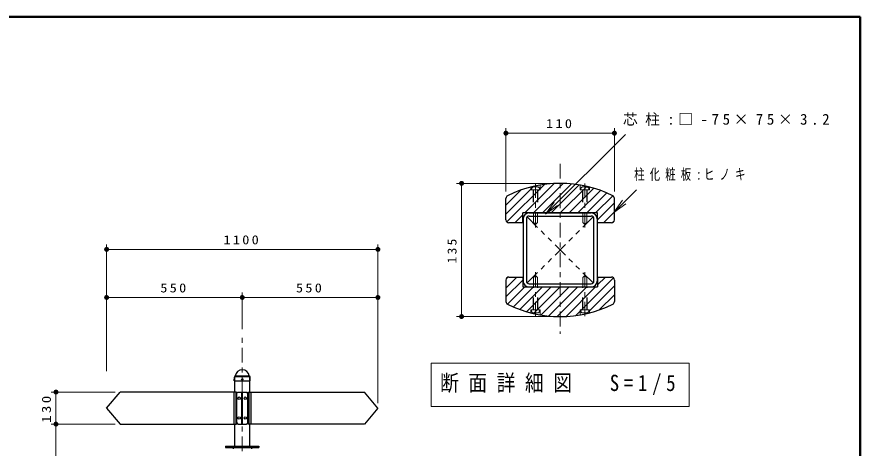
# Model space of a CAD drawing. Units: millimetres on the paper, scale 1:20, with parts at other scales. Extents: x -365 to 0, y 0 to 257.
# Drawn here: x -171 to 0, y 169.6 to 257 of the extents above; entities that cross this region are included whole.
import ezdxf

# ---------------------------------------------------------------- set-up
doc = ezdxf.new("R2010")
doc.units = ezdxf.units.MM
for name, pattern in [('USER1', [4.5, 2.5, -2]), ('USER2', [6, 3, -1, 1, -1]), ('USER3', [8, 3, -1, 1, -1, 1, -1])]:
    doc.linetypes.add(name, pattern=pattern)
for name, color, linetype, lineweight in [('1_20', 7, 'Continuous', 25), ('1_5', 7, 'Continuous', 13), ('NAKAMURA図枠', 7, 'Continuous', 13)]:
    doc.layers.add(name, color=color, linetype=linetype, lineweight=lineweight)
doc.styles.add('ＭＳ ゴシック', font='')
doc.styles.get('ＭＳ ゴシック').set_extended_font_data('MS Gothic')

# ---------------------------------------------------------------- blocks, each defined once
blk = doc.blocks.new('filled_dot')
at = {"color": 0, "linetype": 'Continuous', "lineweight": -2, "const_width": 1.25}
blk.add_lwpolyline([(-0.625, 0, 1), (0.625, 0, 1)], format="xyb", close=True, dxfattribs=at)
blk = doc.blocks.new('open_arrow')
at = {"color": 0, "linetype": 'Continuous', "lineweight": -2}
blk.add_lwpolyline([(7.5, 1.25), (0, 0), (7.5, -1.25)], dxfattribs=at)

msp = doc.modelspace()

# ---------------------------------------------------------------- linework, layer by layer
at = {"layer": '1_20', "lineweight": 13}
for p, q in [((-152.831, 201.116), (-152.831, 210.861)), ((-97.806, 201.116), (-97.806, 210.861)), ((-152.831, 209.861), (-97.806, 209.861)), ((-152.831, 185.192), (-152.831, 201.116)), ((-152.831, 200.116), (-125.319, 200.116)), ((-125.319, 193.703), (-125.319, 201.116)), ((-125.319, 193.703), (-125.319, 201.116)), ((-125.319, 200.116), (-97.806, 200.116)), ((-97.806, 178.692), (-97.806, 201.116)), ((-151.081, 180.942), (-164.101, 180.942)), ((-163.101, 174.442), (-163.101, 180.942)), ((-151.081, 174.442), (-164.101, 174.442)), ((-163.101, 69.452), (-163.101, 174.442))]:
    msp.add_line(p, q, dxfattribs=at)
at = {"layer": '1_20', "linetype": 'USER2', "lineweight": 13}
msp.add_line((-125.319, 66.928), (-125.319, 192.703), dxfattribs=at)
at = {"layer": '1_20', "color": 2}
for p, q in [((-126.928, 183.243), (-126.908, 183.969)), ((-126.928, 183.243), (-126.89, 183.203)), ((-126.89, 183.203), (-123.747, 183.203)), ((-126.847, 184.114), (-126.779, 184.181)), ((-123.791, 184.114), (-123.858, 184.181)), ((-123.709, 183.243), (-123.747, 183.203)), ((-123.709, 183.243), (-123.729, 183.969))]:
    msp.add_line(p, q, dxfattribs=at)
at = {"layer": '1_20', "color": 2, "lineweight": 13}
for p, q in [((-126.845, 184.028), (-123.792, 184.028)), ((-126.71, 184.202), (-123.928, 184.202))]:
    msp.add_line(p, q, dxfattribs=at)
at = {"layer": '1_20', "color": 2, "linetype": 'USER1', "lineweight": 13}
msp.add_line((-126.831, 184.002), (-123.806, 184.002), dxfattribs=at)
at = {"layer": '1_20'}
for p, q in [((-126.831, 180.942), (-126.831, 184.002)), ((-123.806, 180.942), (-123.806, 184.002)), ((-126.831, 170.002), (-126.831, 174.442)), ((-123.806, 170.002), (-123.806, 174.442)), ((-128.694, 170.002), (-128.694, 169.702)), ((-128.694, 170.002), (-121.944, 170.002)), ((-128.694, 169.702), (-121.944, 169.702)), ((-127.194, 169.702), (-127.194, 169.452)), ((-123.444, 169.702), (-123.444, 169.452)), ((-121.944, 170.002), (-121.944, 169.702))]:
    msp.add_line(p, q, dxfattribs=at)
at = {"layer": '1_20', "linetype": 'USER1', "lineweight": 13}
msp.add_line((-126.831, 184.002), (-123.806, 184.002), dxfattribs=at)
at = {"layer": '1_20', "color": 40}
for p, q in [((-152.831, 177.692), (-150.081, 180.942)), ((-126.477, 180.942), (-150.081, 180.942)), ((-127.052, 180.942), (-127.052, 174.442)), ((-126.65, 180.942), (-126.65, 174.442)), ((-126.477, 180.942), (-126.477, 174.442)), ((-126.435, 180.692), (-126.185, 180.942)), ((-126.435, 174.692), (-126.435, 180.692)), ((-126.185, 180.942), (-124.452, 180.942)), ((-125.376, 174.442), (-125.376, 180.942)), ((-125.261, 174.442), (-125.261, 180.942)), ((-124.452, 180.942), (-124.202, 180.692)), ((-124.202, 174.692), (-124.202, 180.692)), ((-124.16, 180.942), (-124.16, 174.442)), ((-124.16, 180.942), (-100.556, 180.942)), ((-123.988, 180.942), (-123.988, 174.442)), ((-123.585, 180.942), (-123.585, 174.442)), ((-97.806, 177.692), (-100.556, 180.942)), ((-152.831, 177.692), (-150.081, 174.442)), ((-125.376, 177.692), (-125.261, 177.692)), ((-97.806, 177.692), (-100.556, 174.442)), ((-126.435, 174.692), (-126.185, 174.442)), ((-124.452, 174.442), (-124.202, 174.692)), ((-150.081, 174.442), (-126.477, 174.442)), ((-126.185, 174.442), (-124.452, 174.442)), ((-100.556, 174.442), (-124.16, 174.442))]:
    msp.add_line(p, q, dxfattribs=at)
at = {"layer": '1_20', "color": 2}
msp.add_circle((-125.319, 183.503), 0.125, dxfattribs=at)
at = {"layer": '1_20', "color": 40}
for centre in [(-125.942, 179.692), (-124.695, 179.692), (-125.942, 175.692), (-124.695, 175.692)]:
    msp.add_circle(centre, 0.25, dxfattribs=at)
at = {"layer": '1_20', "color": 2}
for centre, radius, start, end in [((-125.319, 183.999), 1.454, 9.17167, 170.82833), ((-126.698, 183.965), 0.21, 135, 178.99406), ((-126.843, 184.245), 0.09, 315, 350.82833), ((-123.794, 184.245), 0.09, 186.19155, 225), ((-123.939, 183.965), 0.21, 1.00594, 45)]:
    msp.add_arc(centre, radius, start, end, dxfattribs=at)
at = {"layer": '1_5'}
for p, q in [((-71.84, 221.583), (-71.84, 234.426)), ((-49.84, 221.583), (-49.84, 234.426)), ((-71.84, 233.426), (-49.84, 233.426)), ((-63.836, 216.979), (-47.601, 233.128)), ((-61.84, 223.253), (-81.836, 223.253)), ((-80.836, 196.253), (-80.836, 223.253)), ((-66.229, 222.64), (-71.84, 217.029)), ((-64.033, 223.039), (-71.654, 215.419)), ((-62.055, 223.222), (-68.024, 217.253)), ((-60.235, 223.245), (-66.228, 217.253)), ((-58.542, 223.142), (-64.432, 217.253)), ((-56.953, 222.936), (-62.636, 217.253)), ((-55.452, 222.64), (-60.84, 217.253)), ((-68.755, 221.91), (-71.84, 218.825)), ((-54.03, 222.266), (-59.044, 217.253)), ((-52.678, 221.822), (-57.247, 217.253)), ((-51.39, 221.314), (-55.451, 217.253)), ((-50.162, 220.746), (-53.655, 217.253)), ((-49.959, 217.339), (-45.37, 221.97)), ((-49.84, 219.272), (-53.24, 215.872)), ((-49.84, 217.476), (-52.063, 215.253)), ((-68.44, 216.837), (-70.024, 215.253)), ((-49.878, 215.642), (-50.229, 215.291)), ((-71.84, 202.029), (-69.616, 204.253)), ((-71.84, 200.233), (-68.44, 203.633)), ((-71.801, 203.863), (-71.45, 204.214)), ((-57.646, 196.466), (-50.025, 204.087)), ((-53.24, 202.668), (-51.655, 204.253)), ((-71.517, 198.759), (-68.024, 202.253)), ((-70.289, 198.191), (-66.228, 202.253)), ((-69.001, 197.683), (-64.432, 202.253)), ((-67.649, 197.239), (-62.636, 202.253)), ((-66.227, 196.865), (-60.84, 202.253)), ((-64.727, 196.569), (-59.044, 202.253)), ((-63.137, 196.363), (-57.247, 202.253)), ((-61.444, 196.26), (-55.451, 202.253)), ((-59.625, 196.283), (-53.655, 202.253)), ((-55.45, 196.865), (-49.84, 202.476)), ((-52.924, 197.595), (-49.84, 200.68)), ((-61.84, 196.253), (-81.836, 196.253)), ((-86.99, 186.801), (-86.99, 178.001)), ((-34.69, 186.801), (-86.99, 186.801)), ((-34.69, 178.001), (-34.69, 186.801)), ((-86.99, 178.001), (-34.69, 178.001))]:
    msp.add_line(p, q, dxfattribs=at)
at = {"layer": '1_5', "linetype": 'USER2'}
for p, q in [((-60.84, 227.242), (-60.84, 192.727)), ((-65.84, 214.287), (-65.84, 223.199)), ((-55.84, 214.287), (-55.84, 223.199)), ((-65.84, 205.219), (-65.84, 196.306)), ((-55.84, 205.219), (-55.84, 196.306))]:
    msp.add_line(p, q, dxfattribs=at)
at = {"layer": '1_5', "linetype": 'USER1'}
for p, q in [((-66.79, 222.545), (-66.79, 221.926)), ((-66.24, 222.526), (-65.44, 222.526)), ((-64.89, 222.883), (-64.89, 221.926)), ((-56.79, 222.883), (-56.79, 221.926)), ((-55.44, 222.526), (-56.24, 222.526)), ((-54.89, 222.545), (-54.89, 221.926)), ((-66.79, 221.926), (-64.89, 221.926)), ((-66.64, 222.126), (-66.64, 221.926)), ((-66.34, 221.926), (-66.34, 217.343)), ((-66.24, 221.926), (-66.24, 215.326)), ((-65.44, 221.926), (-65.44, 215.326)), ((-65.34, 221.926), (-65.34, 217.343)), ((-65.04, 222.126), (-65.04, 221.926)), ((-54.89, 221.926), (-56.79, 221.926)), ((-56.64, 222.126), (-56.64, 221.926)), ((-56.34, 221.926), (-56.34, 217.343)), ((-56.24, 221.926), (-56.24, 215.326)), ((-55.44, 221.926), (-55.44, 215.326)), ((-55.34, 221.926), (-55.34, 217.343)), ((-55.04, 222.126), (-55.04, 221.926)), ((-66.24, 215.326), (-65.84, 214.926)), ((-65.44, 215.326), (-65.84, 214.926)), ((-56.24, 215.326), (-55.84, 214.926)), ((-55.44, 215.326), (-55.84, 214.926)), ((-66.24, 204.179), (-65.84, 204.579)), ((-66.24, 197.579), (-66.24, 204.179)), ((-65.44, 204.179), (-65.84, 204.579)), ((-65.44, 197.579), (-65.44, 204.179)), ((-56.24, 204.179), (-55.84, 204.579)), ((-56.24, 197.579), (-56.24, 204.179)), ((-55.44, 204.179), (-55.84, 204.579)), ((-55.44, 197.579), (-55.44, 204.179)), ((-66.34, 197.579), (-66.34, 202.162)), ((-65.34, 197.579), (-65.34, 202.162)), ((-56.34, 197.579), (-56.34, 202.162)), ((-55.34, 197.579), (-55.34, 202.162)), ((-66.79, 197.579), (-64.89, 197.579)), ((-66.79, 196.96), (-66.79, 197.579)), ((-66.64, 197.379), (-66.64, 197.579)), ((-66.24, 196.979), (-65.44, 196.979)), ((-65.04, 197.379), (-65.04, 197.579)), ((-64.89, 196.622), (-64.89, 197.579)), ((-54.89, 197.579), (-56.79, 197.579)), ((-56.79, 196.622), (-56.79, 197.579)), ((-56.64, 197.379), (-56.64, 197.579)), ((-55.44, 196.979), (-56.24, 196.979)), ((-55.04, 197.379), (-55.04, 197.579)), ((-54.89, 196.96), (-54.89, 197.579))]:
    msp.add_line(p, q, dxfattribs=at)
at = {"layer": '1_5', "lineweight": 25}
for p, q in [((-71.84, 215.853), (-71.84, 220.214)), ((-49.84, 215.853), (-49.84, 220.214)), ((-53.24, 217.253), (-68.44, 217.253)), ((-68.44, 215.253), (-68.44, 217.253)), ((-67.14, 217.253), (-54.54, 217.253)), ((-53.24, 215.253), (-53.24, 217.253)), ((-68.34, 216.053), (-68.34, 203.453)), ((-67.7, 216.053), (-67.7, 203.453)), ((-67.14, 216.613), (-54.54, 216.613)), ((-53.98, 203.453), (-53.98, 216.053)), ((-53.34, 216.053), (-53.34, 203.453)), ((-68.44, 215.253), (-71.24, 215.253)), ((-50.44, 215.253), (-53.24, 215.253)), ((-71.84, 203.653), (-71.84, 199.291)), ((-71.24, 204.253), (-68.44, 204.253)), ((-68.44, 204.253), (-68.44, 202.253)), ((-53.24, 204.253), (-53.24, 202.253)), ((-53.24, 204.253), (-50.44, 204.253)), ((-49.84, 203.653), (-49.84, 199.291)), ((-68.44, 202.253), (-53.24, 202.253)), ((-67.14, 202.893), (-54.54, 202.893)), ((-67.14, 202.253), (-54.54, 202.253))]:
    msp.add_line(p, q, dxfattribs=at)
at = {"layer": '1_5', "linetype": 'USER3'}
for p, q in [((-67.536, 203.057), (-54.144, 216.449)), ((-67.536, 216.449), (-54.144, 203.057))]:
    msp.add_line(p, q, dxfattribs=at)
at = {"layer": '1_5', "lineweight": 25}
for centre, radius, start, end in [((-60.84, 199.253), 24, 63.6122, 116.3878), ((-71.24, 220.214), 0.6, 116.3878, 180), ((-50.44, 220.214), 0.6, 360, 63.6122), ((-67.14, 216.053), 1.2, 90, 180), ((-54.54, 216.053), 1.2, 0, 90), ((-71.24, 215.853), 0.6, 180, 270), ((-67.14, 216.053), 0.56, 90, 180), ((-54.54, 216.053), 0.56, 0, 90), ((-50.44, 215.853), 0.6, 270, 0), ((-71.24, 203.653), 0.6, 90, 180), ((-50.44, 203.653), 0.6, 0, 90), ((-67.14, 203.453), 1.2, 179.99999, 270), ((-67.14, 203.453), 0.56, 179.99999, 270), ((-54.54, 203.453), 1.2, 270, 0), ((-54.54, 203.453), 0.56, 270, 0), ((-71.24, 199.291), 0.6, 180, 243.6122), ((-60.84, 220.253), 24, 243.6122, 296.3878), ((-50.44, 199.291), 0.6, 296.3878, 0)]:
    msp.add_arc(centre, radius, start, end, dxfattribs=at)
at = {"layer": '1_5', "linetype": 'USER1'}
for centre, start, end in [((-66.24, 222.126), 90, 179.99999), ((-65.44, 222.126), 360, 90), ((-56.24, 222.126), 90, 180), ((-55.44, 222.126), 0.00001, 90), ((-66.24, 197.379), 180.00001, 270), ((-65.44, 197.379), 270, 0), ((-56.24, 197.379), 180, 270), ((-55.44, 197.379), 270, 359.99999)]:
    msp.add_arc(centre, 0.4, start, end, dxfattribs=at)
at = {"layer": 'NAKAMURA図枠', "lineweight": 50}
for p, q in [((0, 257), (-365, 257)), ((0, 0), (0, 257))]:
    msp.add_line(p, q, dxfattribs=at)

# ---------------------------------------------------------------- block references
at = {"layer": '1_20', "lineweight": 13, "xscale": 0.4, "yscale": 0.4}
for p in [(-152.831, 209.861), (-152.831, 200.116), (-125.319, 200.116)]:
    msp.add_blockref('filled_dot', p, dxfattribs=at)
for p, rotation in [((-97.806, 209.861), 180), ((-125.319, 200.116), 180), ((-97.806, 200.116), 180), ((-163.101, 180.942), 270), ((-163.101, 174.442), 270), ((-163.101, 174.442), 90)]:
    msp.add_blockref('filled_dot', p, dxfattribs=dict(at, rotation=rotation))
at = {"layer": '1_5', "xscale": 0.4, "yscale": 0.4}
msp.add_blockref('filled_dot', (-71.84, 233.426), dxfattribs=at)
for name, p, rotation in [('filled_dot', (-49.84, 233.426), 180), ('filled_dot', (-80.836, 223.253), 270), ('open_arrow', (-63.836, 216.979), 44.8), ('open_arrow', (-49.959, 217.339), 45.3), ('filled_dot', (-80.836, 196.253), 90)]:
    msp.add_blockref(name, p, dxfattribs=dict(at, rotation=rotation))

# ---------------------------------------------------------------- texts
at = {"layer": '1_20', "char_height": 1.833, "attachment_point": 8, "style": 'ＭＳ ゴシック'}
for s, insert in [('\\T1.33;\\W1.15;1100', (-125.319, 210.861)), ('\\T1.33;\\W1.15;550', (-139.075, 201.116)), ('\\T1.33;\\W1.15;550', (-111.562, 201.116))]:
    msp.add_mtext(s, dxfattribs=dict(at, insert=insert))
at = {"layer": '1_20', "insert": (-164.101, 177.692), "char_height": 1.833, "attachment_point": 8, "rotation": 90, "style": 'ＭＳ ゴシック'}
msp.add_mtext('\\T1.33;\\W1.2;130', dxfattribs=at)
at = {"layer": '1_5', "style": 'ＭＳ ゴシック'}
for s, insert, char_height, attachment_point in [('\\T1.33;\\W1.15;110', (-60.84, 234.426), 1.833, 8), ('\\T1.5;芯柱:□-75×75×3.2', (-48.113, 236.128), 2.199, 4), ('\\T1.5;\\W0.7;柱化粧板:ヒノキ', (-45.828, 224.97), 2.199, 4), ('\\T1.5;\\W0.85;断面詳細図\u3000S=1/5', (-60.84, 182.401), 3.299, 5)]:
    msp.add_mtext(s, dxfattribs=dict(at, insert=insert, char_height=char_height, attachment_point=attachment_point))
at = {"layer": '1_5', "insert": (-81.836, 209.753), "char_height": 1.833, "attachment_point": 8, "rotation": 90, "style": 'ＭＳ ゴシック'}
msp.add_mtext('\\T1.33;\\W1.1;135', dxfattribs=at)

doc.saveas('drawing.dxf')
